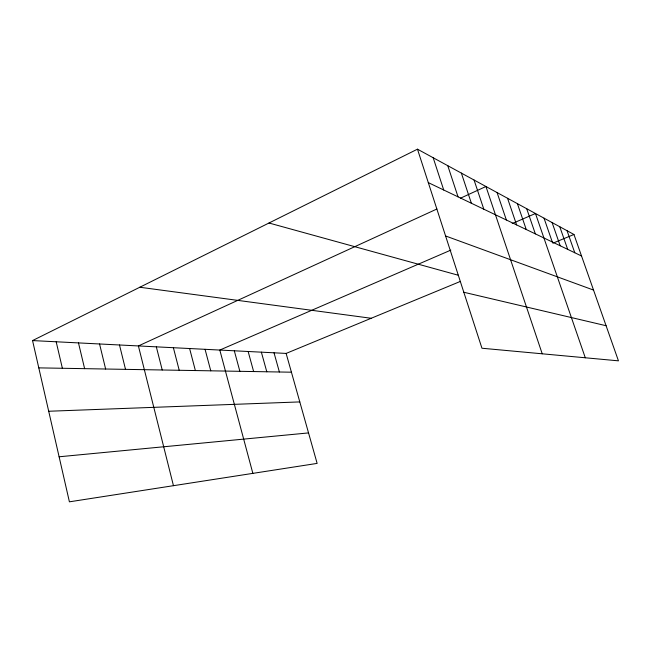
<?xml version="1.0" encoding="UTF-8"?>
<svg xmlns="http://www.w3.org/2000/svg" width="651" height="651" viewBox="0 0 651 651"><rect width="100%" height="100%" fill="white"/><g stroke="black" fill="none" stroke-linecap="round" stroke-linejoin="round"><path stroke-width="0.98" d="M32.55 340.579L286.131 353.42L317.135 463.398L69.405 501.823L32.55 340.579L417.47 149.177L573.962 234.482L618.45 360.841L481.952 348.236L417.47 149.177M436.886 209.012L138.394 345.941L173.451 485.679M460.428 198.213L485.947 186.503L542.218 353.802M450.85 250.114L219.81 350.059L252.857 473.367M512.207 223.57L535.472 213.504L585.29 357.781M286.131 353.42L460.192 281.501M552.886 243.189L573.962 234.482M59.111 456.782L308.541 432.915M48.703 411.253L299.802 401.911M38.791 367.872L291.428 372.201M139.819 287.246L371.192 318.274M463.821 292.258L606.081 325.72M268.993 223.008L458.475 275.292M445.585 235.963L593.533 290.069M428.301 182.614L581.53 255.989M567.054 230.714L574.784 252.759M559.779 226.751L567.68 249.357M552.113 222.577L560.194 245.769M544.024 218.166L552.284 241.985M526.7 208.719L535.342 233.872M517.407 203.657L526.252 229.518M507.552 198.286L516.609 224.904M497.087 192.574L506.364 219.997M474.066 180.034L483.815 209.199M461.372 173.109L471.373 203.242M447.782 165.704L458.044 196.854M433.184 157.745L443.722 190.002M274.022 352.809L279.385 371.998M261.368 352.167L266.796 371.786M248.145 351.499L253.638 371.558M234.311 350.799L239.869 371.322M205.065 349.318L210.761 370.826M189.612 348.529L195.373 370.557M173.386 347.715L179.212 370.281M156.33 346.845L162.229 369.988M119.491 344.981L125.513 369.361M99.554 343.972L105.633 369.019M78.486 342.906L84.622 368.661M56.181 341.775L62.374 368.279"/></g></svg>
